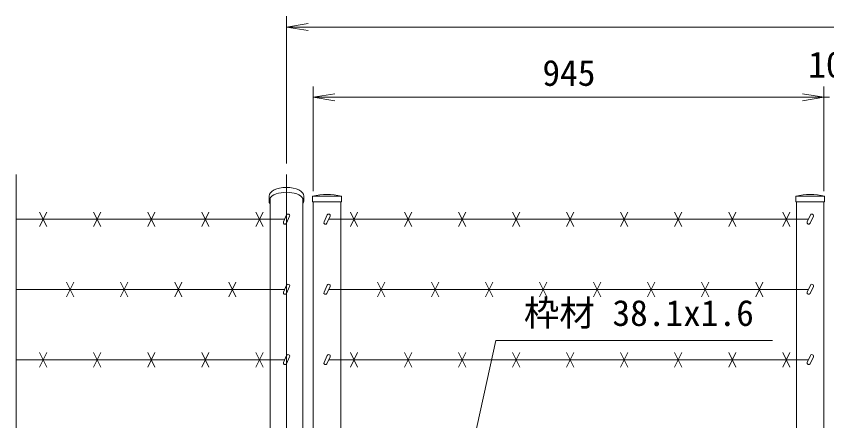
# Model space of a CAD drawing. Units: millimetres, scale not verified. Extents: x -4200 to 4200, y -2970 to 2970.
# Drawn here: x -16 to 1484, y 710 to 1458 of the extents above; entities that cross this region are included whole.
import ezdxf
from ezdxf.enums import TextEntityAlignment as Align

# ---------------------------------------------------------------- set-up
doc = ezdxf.new("R2010")
doc.units = ezdxf.units.MM
doc.header["$LTSCALE"] = 20
doc.linetypes.add('USER1', pattern=[50.8, 31.75, -6.35, 6.35, -6.35])
for name, color, linetype, lineweight in [('0-0_D-STR-TXT', 7, 'Continuous', 9), ('0-3_D-BMK', 2, 'USER1', 13), ('0-4_D-STR1', 1, 'Continuous', 18), ('0-5_D-STR3', 3, 'Continuous', 13), ('0-6_D-STR-DIM', 7, 'Continuous', 9), ('0-7_0', 7, 'Continuous', 9)]:
    doc.layers.add(name, color=color, linetype=linetype, lineweight=lineweight)
doc.styles.add('ＭＳ ゴシック', font='')
doc.styles.get('ＭＳ ゴシック').set_extended_font_data('MS Gothic')

# ---------------------------------------------------------------- blocks, each defined once
blk = doc.blocks.new('_Open')
at = {"layer": '0-7_0'}
blk.add_line((-20, 3.33), (0, 0), dxfattribs=at)
blk.add_lwpolyline([(-20, -3.33), (0, 0), (-20, 0)], dxfattribs=at)

msp = doc.modelspace()

# ---------------------------------------------------------------- linework, layer by layer
at = {"layer": '0-0_D-STR-TXT'}
msp.add_lwpolyline([(1383.78, 858.04), (871.72, 858.04), (826.2, 650.13)], dxfattribs=at)
at = {"layer": '0-3_D-BMK'}
msp.add_line((484.22, 1165.52), (484.22, -368.63), dxfattribs=at)
at = {"layer": '0-4_D-STR1'}
for p, q in [((452.12, 1125.37), (452.12, 1116.35)), ((516.32, 1125.37), (516.32, 1116.35)), ((585.97, 1125.37), (532.77, 1125.37)), ((532.77, 1125.37), (532.77, 1114.37)), ((585.97, 1114.37), (585.97, 1125.37)), ((1426.97, 1125.37), (1480.17, 1125.37)), ((1426.97, 1114.37), (1426.97, 1125.37)), ((1480.17, 1125.37), (1480.17, 1114.37)), ((453.97, 1121.72), (453.97, 664.37)), ((514.47, 1121.72), (514.47, 664.37)), ((585.97, 1114.37), (532.77, 1114.37)), ((533.97, 1114.37), (533.97, 664.37)), ((584.77, 1114.37), (584.77, 664.37)), ((1426.97, 1114.37), (1480.17, 1114.37)), ((1428.17, 1114.37), (1428.17, 664.37)), ((1478.97, 1114.37), (1478.97, 664.37))]:
    msp.add_line(p, q, dxfattribs=at)
for centre in [(559.37, 1008.94), (1453.57, 1008.94)]:
    msp.add_arc(centre, 119.43, 77.13052, 102.86948, dxfattribs=at)
for centre, start_param, end_param in [((484.22, 1125.37), 3.1415927, 6.2831853), ((484.22, 1116.35), 2.8004283, 6.6243385)]:
    msp.add_ellipse(centre, major_axis=(-32.1, 0), ratio=0.5, start_param=start_param, end_param=end_param, dxfattribs=at)
at = {"layer": '0-5_D-STR3'}
for p, q in [((40.92, 1095.78), (27.51, 1068.95)), ((40.92, 1068.95), (27.51, 1095.78)), ((140.92, 1095.78), (127.51, 1068.95)), ((140.92, 1068.95), (127.51, 1095.78)), ((240.92, 1095.78), (227.51, 1068.95)), ((240.92, 1068.95), (227.51, 1095.78)), ((340.92, 1095.78), (327.51, 1068.95)), ((340.92, 1068.95), (327.51, 1095.78)), ((440.92, 1095.78), (427.51, 1068.95)), ((440.92, 1068.95), (427.51, 1095.78)), ((602.66, 1095.78), (616.07, 1068.95)), ((602.66, 1068.95), (616.07, 1095.78)), ((702.66, 1095.78), (716.07, 1068.95)), ((702.66, 1068.95), (716.07, 1095.78)), ((802.66, 1095.78), (816.07, 1068.95)), ((802.66, 1068.95), (816.07, 1095.78)), ((902.66, 1095.78), (916.07, 1068.95)), ((902.66, 1068.95), (916.07, 1095.78)), ((1002.66, 1095.78), (1016.07, 1068.95)), ((1002.66, 1068.95), (1016.07, 1095.78)), ((1102.66, 1095.78), (1116.07, 1068.95)), ((1102.66, 1068.95), (1116.07, 1095.78)), ((1202.66, 1095.78), (1216.07, 1068.95)), ((1202.66, 1068.95), (1216.07, 1095.78)), ((1302.66, 1095.78), (1316.07, 1068.95)), ((1302.66, 1068.95), (1316.07, 1095.78)), ((1402.66, 1095.78), (1416.07, 1068.95)), ((1402.66, 1068.95), (1416.07, 1095.78)), ((-15.78, 1082.37), (480.91, 1082.37)), ((484.65, 1090.4), (478.7, 1077.64)), ((490.09, 1087.86), (484.14, 1075.1)), ((559.8, 1090.4), (553.85, 1077.64)), ((565.24, 1087.86), (559.29, 1075.1)), ((1450.26, 1082.37), (562.68, 1082.37)), ((1454, 1090.4), (1448.05, 1077.64)), ((1459.44, 1087.86), (1453.49, 1075.1)), ((90.92, 965.78), (77.51, 938.95)), ((90.92, 938.95), (77.51, 965.78)), ((190.92, 965.78), (177.51, 938.95)), ((190.92, 938.95), (177.51, 965.78)), ((290.92, 965.78), (277.51, 938.95)), ((290.92, 938.95), (277.51, 965.78)), ((390.92, 965.78), (377.51, 938.95)), ((390.92, 938.95), (377.51, 965.78)), ((484.65, 960.4), (478.7, 947.64)), ((559.8, 960.4), (553.85, 947.64)), ((652.66, 965.78), (666.07, 938.95)), ((652.66, 938.95), (666.07, 965.78)), ((752.66, 965.78), (766.07, 938.95)), ((752.66, 938.95), (766.07, 965.78)), ((852.66, 965.78), (866.07, 938.95)), ((852.66, 938.95), (866.07, 965.78)), ((952.66, 965.78), (966.07, 938.95)), ((952.66, 938.95), (966.07, 965.78)), ((1052.66, 965.78), (1066.07, 938.95)), ((1052.66, 938.95), (1066.07, 965.78)), ((1152.66, 965.78), (1166.07, 938.95)), ((1152.66, 938.95), (1166.07, 965.78)), ((1252.66, 965.78), (1266.07, 938.95)), ((1252.66, 938.95), (1266.07, 965.78)), ((1352.66, 965.78), (1366.07, 938.95)), ((1352.66, 938.95), (1366.07, 965.78)), ((1454, 960.4), (1448.05, 947.64)), ((-15.78, 952.37), (480.91, 952.37)), ((490.09, 957.86), (484.14, 945.1)), ((565.24, 957.86), (559.29, 945.1)), ((1450.26, 952.37), (562.68, 952.37)), ((1459.44, 957.86), (1453.49, 945.1)), ((40.92, 835.78), (27.51, 808.95)), ((40.92, 808.95), (27.51, 835.78)), ((140.92, 835.78), (127.51, 808.95)), ((140.92, 808.95), (127.51, 835.78)), ((240.92, 835.78), (227.51, 808.95)), ((240.92, 808.95), (227.51, 835.78)), ((340.92, 835.78), (327.51, 808.95)), ((340.92, 808.95), (327.51, 835.78)), ((440.92, 835.78), (427.51, 808.95)), ((440.92, 808.95), (427.51, 835.78)), ((484.65, 830.4), (478.7, 817.64)), ((490.09, 827.86), (484.14, 815.1)), ((559.8, 830.4), (553.85, 817.64)), ((565.24, 827.86), (559.29, 815.1)), ((602.66, 835.78), (616.07, 808.95)), ((602.66, 808.95), (616.07, 835.78)), ((702.66, 835.78), (716.07, 808.95)), ((702.66, 808.95), (716.07, 835.78)), ((802.66, 835.78), (816.07, 808.95)), ((802.66, 808.95), (816.07, 835.78)), ((902.66, 835.78), (916.07, 808.95)), ((902.66, 808.95), (916.07, 835.78)), ((1002.66, 835.78), (1016.07, 808.95)), ((1002.66, 808.95), (1016.07, 835.78)), ((1102.66, 835.78), (1116.07, 808.95)), ((1102.66, 808.95), (1116.07, 835.78)), ((1202.66, 835.78), (1216.07, 808.95)), ((1202.66, 808.95), (1216.07, 835.78)), ((1302.66, 835.78), (1316.07, 808.95)), ((1302.66, 808.95), (1316.07, 835.78)), ((1402.66, 835.78), (1416.07, 808.95)), ((1402.66, 808.95), (1416.07, 835.78)), ((1454, 830.4), (1448.05, 817.64)), ((1459.44, 827.86), (1453.49, 815.1)), ((-15.78, 822.37), (480.91, 822.37)), ((1450.26, 822.37), (562.68, 822.37))]:
    msp.add_line(p, q, dxfattribs=at)
for centre, start, end in [((487.37, 1089.13), 334.99524, 154.99707), ((562.52, 1089.13), 334.99524, 154.99707), ((1456.72, 1089.13), 334.99524, 154.99707), ((481.42, 1076.37), 154.99707, 334.99524), ((556.57, 1076.37), 154.99707, 334.99524), ((1450.77, 1076.37), 154.99707, 334.99524), ((487.37, 959.13), 334.99524, 154.99707), ((562.52, 959.13), 334.99524, 154.99707), ((1456.72, 959.13), 334.99524, 154.99707), ((481.42, 946.37), 154.99707, 334.99524), ((556.57, 946.37), 154.99707, 334.99524), ((1450.77, 946.37), 154.99707, 334.99524), ((487.37, 829.13), 334.99524, 154.99707), ((562.52, 829.13), 334.99524, 154.99707), ((1456.72, 829.13), 334.99524, 154.99707), ((481.42, 816.37), 154.99707, 334.99524), ((556.57, 816.37), 154.99707, 334.99524), ((1450.77, 816.37), 154.99707, 334.99524)]:
    msp.add_arc(centre, 3, start, end, dxfattribs=at)
at = {"layer": '0-6_D-STR-DIM'}
for p, q in [((484.22, 1185.52), (484.22, 1458.03)), ((524.22, 1438.03), (2444.22, 1438.03)), ((533.97, 1134.37), (533.97, 1328.03)), ((1478.97, 1134.37), (1478.97, 1328.03)), ((1478.97, 1134.37), (1478.97, 1328.03)), ((573.97, 1308.03), (1438.97, 1308.03)), ((1438.97, 1308.03), (1398.97, 1308.03)), ((1478.97, 1308.03), (1489.47, 1308.03)), ((-15.78, 1165.52), (-15.78, 265.59))]:
    msp.add_line(p, q, dxfattribs=at)

# ---------------------------------------------------------------- block references
at = {"layer": '0-6_D-STR-DIM', "xscale": 2, "yscale": 2, "rotation": 180}
for p in [(484.22, 1438.03), (533.97, 1308.03)]:
    msp.add_blockref('_Open', p, dxfattribs=at)
at = {"layer": '0-6_D-STR-DIM', "xscale": 2, "yscale": 2}
msp.add_blockref('_Open', (1478.97, 1308.03), dxfattribs=at)
msp.add_blockref('_Open', (1478.97, 1308.03), dxfattribs=at)

# ---------------------------------------------------------------- texts
at = {"layer": '0-0_D-STR-TXT', "style": 'ＭＳ ゴシック'}
msp.add_text('枠材 38.1x1.6', height=48.09, dxfattribs=at).set_placement((923.66, 870.63), align=Align.BOTTOM_LEFT)
at = {"layer": '0-6_D-STR-DIM', "style": 'ＭＳ ゴシック'}
for s, p in [('10', (1449.82, 1330.19)), ('945', (957.99, 1314.78))]:
    msp.add_text(s, height=48.09, dxfattribs=at).set_placement(p, align=Align.BOTTOM_LEFT)

doc.saveas('drawing.dxf')
